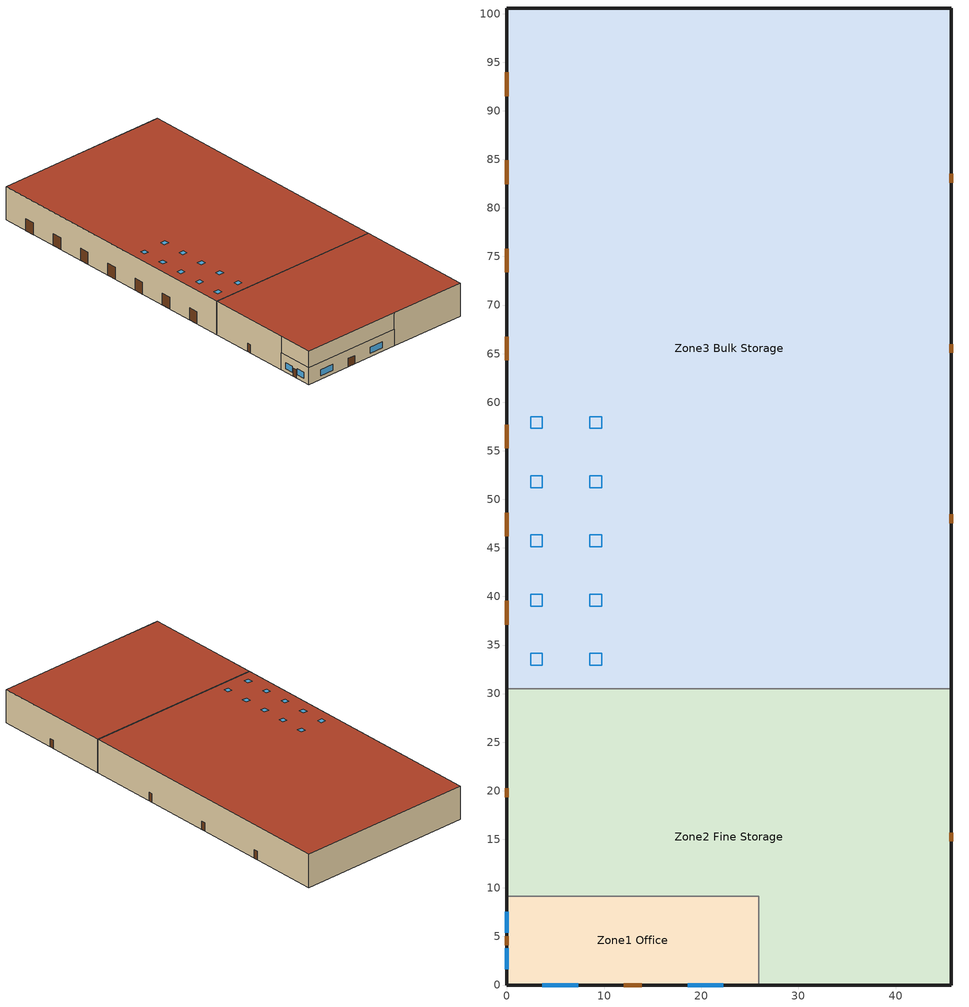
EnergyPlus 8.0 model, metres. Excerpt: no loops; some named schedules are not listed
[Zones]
Zone1 Office
 floor ground (ext_slab_6in): 25.91,9.14 25.91,0 0,0 0,9.14 z0
 wall outside (nonres_ext_wall): 0,9.14 0,0 25.91,0 z0:4.27
 wall to Zone2 Fine Storage (Interior Wall): 25.91,0 25.91,9.14 0,9.14 z0:4.27
 window (Window_U_0.57_SHGC_0.39): 3.66,0 7.31,0 / 18.59,0 22.25,0 / 0,7.52 0,5.39 / 0,3.76 0,1.62 z0.91:2.44
 door (Swinging Door_con): 12.04,0 13.87,0 / 0,5.03 0,4.11 z0:2.13
 ceiling to Zone2 Fine Storage (InsulatedCeiling): 25.91,0 25.91,9.14 0,9.14 0,0 z4.27
Zone2 Fine Storage
 floor ground (ext_slab_6in): 45.72,30.48 45.72,0 25.91,0 25.91,9.14 0,9.14 0,30.48 z0
 wall outside (nonres_ext_wall): 25.91,0 45.72,0 45.72,30.48 / 0,30.48 0,9.14 z0:8.53; 0,9.14 0,0 25.91,0 z4.27:8.53
 door (Swinging Door_con): 0,20.27 0,19.35 / 45.72,14.78 45.72,15.7 z0:2.13
 roof outside (nonres_roof): 45.72,0 45.72,30.48 0,30.48 0,0 z8.53
Zone3 Bulk Storage
 floor ground (ext_slab_6in): 45.72,100.58 45.72,30.48 0,30.48 0,100.58 z0
 wall outside (semiheated_ext_wall): 45.72,30.48 45.72,100.58 0,100.58 0,30.48 z0:8.53
 wall to Zone2 Fine Storage (semiheated_ext_wall): 45.72,30.48 0,30.48 z0:8.53
 door (Overhead Door): 0,93.95 0,91.51 / 0,84.88 0,82.44 / 0,75.82 0,73.38 / 0,66.75 0,64.31 / 0,57.68 0,55.24 / 0,48.61 0,46.17 / 0,39.55 0,37.11 z0:3.05
 door (Swinging Door_semi): 45.72,47.55 45.72,48.46 / 45.72,65.07 45.72,65.99 / 45.72,82.6 45.72,83.51 z0:2.13
 roof outside (semiheated_roof): 0,100.58 0,30.48 45.72,30.48 45.72,100.58 z8.53
 skylight (Window_U_1.17_SHGC_0.49): 3.66,34.14 2.44,34.14 2.44,32.92 3.66,32.92 z8.53; 3.66,40.23 2.44,40.23 2.44,39.01 3.66,39.01 z8.53; 3.66,46.33 2.44,46.33 2.44,45.11 3.66,45.11 z8.53; 3.66,52.42 2.44,52.42 2.44,51.2 3.66,51.2 z8.53; 3.66,58.52 2.44,58.52 2.44,57.3 3.66,57.3 z8.53; 9.75,34.14 8.53,34.14 8.53,32.92 9.75,32.92 z8.53; 9.75,40.23 8.53,40.23 8.53,39.01 9.75,39.01 z8.53; 9.75,46.33 8.53,46.33 8.53,45.11 9.75,45.11 z8.53; 9.75,52.42 8.53,52.42 8.53,51.2 9.75,51.2 z8.53; 9.75,58.52 8.53,58.52 8.53,57.3 9.75,57.3 z8.53
[Building]
Warehouse: North Axis {deg}=90; Terrain=Urban; Loads Convergence Tolerance Value=0.04; Temperature Convergence Tolerance Value {deltaC}=0.4; Solar Distribution=FullExterior; Maximum Number of Warmup Days=25; Minimum Number of Warmup Days=6
[Site:Location]
Site:Location=Helena Regional Airport_MT_USA Design_Conditions; Latitude {N+ S-}=46.6; Longitude {W- E+}=-111.97; Time Zone Relative to GMT {GMT+/-}=-7; Elevation {m}=1167
[SizingPeriod:DesignDay] Day of Month=21; Dry-Bulb Temperature Range Modifier Type=DefaultMultipliers; Humidity Condition Type=Wetbulb; Barometric Pressure {Pa}=88069; Rain {Yes/No}=No; Snow on ground {Yes/No}=No; Daylight Savings Time Indicator=No
Name | Month | Day Type | Maximum Dry-Bulb Temperature {C} | Daily Dry-Bulb Temperature Range {C} | Wetbulb at Maximum Dry-Bulb {C} | Wind Speed {m/s} design conditions vs. traditional 6.71 m/s (15 mph) | Wind Direction {Degrees; N=0, S=180} | Solar Model Indicator | Clearness {0.0 to 1.1} | Wind Speed {m/s} design conditions vs. traditional 3.35 m/s (7mph) | ASHRAE Clear Sky Optical Depth for Beam Irradiance (taub) | ASHRAE Clear Sky Optical Depth for Diffuse Irradiance (taud)
Helena Regional Airport Ann Htg 99.6% Condns DB | 12 | WinterDesignDay | -26.3 | 0 | -26.3 | 1.6 | 300 | ASHRAEClearSky | 0
Helena Regional Airport Ann Clg .4% Condns DB=>MWB | 7 | SummerDesignDay | 33.7 | 16.1 | 16.4 |  | 290 | ASHRAETau |  | 4.9 | 0.38 | 2.232
[Site:GroundTemperature:BuildingSurface]
12.48, 12.48, 12.5, 12.57, 12.65, 15.81, 19.34, 18.33, 14.81, 13.04, 12.75, 12.57
[Site:WaterMainsTemperature]
Calculation Method=Correlation; Annual Average Outdoor Air Temperature {C}=6.84; Maximum Difference In Monthly Average Outdoor Air Temperatures {deltaC}=27.75
[Material]
Name | Roughness | Thickness {m} | Conductivity {W/m-K} | Density {kg/m3} | Specific Heat {J/kg-K} | Thermal Absorptance | Solar Absorptance | Visible Absorptance | Absorptance:Thermal | Absorptance:Solar
Bulk Storage Products Material | Rough | 2.4384 | 1.442 | 200.231 | 836.8 | 0.9 | 0.7 | 0.7
Steel Frame/Cavity | MediumRough | 0.0889002 | 0.0841162 | 641.379 | 502.08 | 0.9 | 0.7 | 0.7
Interior Wall Addi Insul | MediumRough | 2.54001e-08 | 0.04326 | 22.4258 | 836.8 | 0.9 | 0.7 | 0.7
F07 25mm stucco | Smooth | 0.0254 | 0.72 | 1856 | 840 | 0.9 | 0.7 | 0.7
F08 Metal surface | Smooth | 0.0008 | 45.28 | 7824 | 500
F08 Metal roof surface | Smooth | 0.0008 | 45.28 | 7824 | 500 |  |  |  | 0.9 | 0.77
G01 16mm gypsum board | MediumSmooth | 0.0159 | 0.16 | 800 | 1090
150mm Normalweight concrete floor | MediumRough | 0.1524 | 2.31 | 2322 | 832
[Material:NoMass]
Opaque Door panel_con; Opaque Door panel_semi: MediumRough, 0.251571, 0.9, 0.7, 0.7
Overhead Door Panel: MediumRough, 0.121448, 0.9, 0.7, 0.7
Nonres_Roof_Insulation: MediumSmooth, 3.4567, 0.9, 0.7, 0.7
Semiheated_Roof_Insulation: MediumSmooth, 2.30859, 0.9, 0.7, 0.7
Nonres_Exterior_Wall_Insulation: MediumSmooth, 2.32325, 0.9, 0.7, 0.7
Semiheated_Exterior_Wall_Insulation: MediumSmooth, 1.32943, 0.9, 0.7, 0.7
[Construction]
ext_slab_6in: 150mm Normalweight concrete floor
nonres_roof: F08 Metal roof surface, Nonres_Roof_Insulation
semiheated_roof: F08 Metal roof surface, Semiheated_Roof_Insulation
nonres_ext_wall: F08 Metal surface, Nonres_Exterior_Wall_Insulation, G01 16mm gypsum board
semiheated_ext_wall: F08 Metal surface, Semiheated_Exterior_Wall_Insulation, G01 16mm gypsum board
Window_U_0.57_SHGC_0.39: REF D CLEAR 6MM, AIR 6MM, CLEAR 6MM
Window_U_1.17_SHGC_0.49: REF D CLEAR 6MM
Swinging Door_con: Opaque Door panel_con
Swinging Door_semi: Opaque Door panel_semi
Overhead Door: Overhead Door Panel
Bulk Storage Products: Bulk Storage Products Material
Interior Wall: F07 25mm stucco, G01 16mm gypsum board, Interior Wall Addi Insul, Steel Frame/Cavity, G01 16mm gypsum board
InsulatedCeiling: Interior Wall Addi Insul, G01 16mm gypsum board
[WindowMaterial:Glazing] Optical Data Type=SpectralAverage; Thickness {m}=0.006; Infrared Transmittance at Normal Incidence=0; Front Side Infrared Hemispherical Emissivity=0.84; Conductivity {W/m-K}=0.9
Name | Solar Transmittance at Normal Incidence | Front Side Solar Reflectance at Normal Incidence | Back Side Solar Reflectance at Normal Incidence | Visible Transmittance at Normal Incidence | Front Side Visible Reflectance at Normal Incidence | Back Side Visible Reflectance at Normal Incidence | Back Side Infrared Hemispherical Emissivity
CLEAR 6MM | 0.775 | 0.071 | 0.071 | 0.881 | 0.08 | 0.08 | 0.84
REF D CLEAR 6MM | 0.429 | 0.308 | 0.379 | 0.334 | 0.453 | 0.505 | 0.82
[WindowMaterial:Gas]
AIR 6MM: Gas Type=Air; Thickness {m}=0.0063
[Zone] Type=1; Multiplier=1; Ceiling Height {m}=autocalculate; Volume {m3}=autocalculate; Floor Area {m2}=autocalculate; Part of Total Floor Area=Yes
Zone1 Office; Zone2 Fine Storage; Zone3 Bulk Storage
[Daylighting:Controls] Lighting Control Type=2; Maximum Allowable Discomfort Glare Index=22; Minimum Input Power Fraction for Continuous Dimming Control=0.3; Minimum Light Output Fraction for Continuous Dimming Control=0.2; Number of Stepped Control Steps=3; Probability Lighting will be Reset When Needed in Manual Stepped Control=1
Name | Total Daylighting Reference Points | X-Coordinate of First Reference Point {m} | Y-Coordinate of First Reference Point {m} | Z-Coordinate of First Reference Point {m} | Z-Coordinate of Second Reference Point {m} | Fraction of Zone Controlled by First Reference Point | Illuminance Setpoint at First Reference Point {lux} | Illuminance Setpoint at Second Reference Point {lux} | Glare Calculation Azimuth Angle of View Direction Clockwise from Zone y-Axis {deg} | X-Coordinate of Second Reference Point {m} | Y-Coordinate of Second Reference Point {m} | Fraction of Zone Controlled by Second Reference Point
Zone3 Bulk Storage | 1 | 6.096 | 45.7185 | 0 | 0 | 0.116 | 200 | 0 | 0
Zone1 Office | 2 | 2.4384 | 2.4384 | 0.762 | 0.762 | 0.11 | 500 | 500 | 180 | 20.4216 | 1.6154 | 0.11
[InternalMass]
Bulk Storage Products Surface: Construction=Bulk Storage Products; Zone=Zone3 Bulk Storage; Surface Area {m2}=6028.45
[People]
Office People: Zone or ZoneList=Zone1 Office; Number of People Schedule=BLDG_OCC_SCH; Number of People Calculation Method=People; Number of People=5; Fraction Radiant=0.3; Sensible Heat Fraction=autocalculate; Activity Level Schedule=Office Activity Schedule; Mean Radiant Temperature Calculation Type=ZoneAveraged
[Lights] Design Level Calculation Method=Watts/Area; Return Air Fraction=0; Fraction Visible=0.18; Fraction Replaceable=1; Return Air Fraction Calculated from Plenum Temperature=No
Name | Zone or ZoneList | Schedule | Watts per Zone Floor Area {W/m2}2}, | Fraction Radiant
Office Lights | Zone1 Office | BLDG_LIGHT_OFFICE_SCH | 9.68752 | 0.37
Fine Storage Area Lights | Zone2 Fine Storage | BLDG_LIGHT_STORAGE_SCH | 10.2257 | 0.42
Bulk Storage Area Lights | Zone3 Bulk Storage | BLDG_LIGHT_STORAGE_SCH | 6.24307 | 0.42
[ElectricEquipment] Design Level Calculation Method=EquipmentLevel
Name | Zone or ZoneList | Schedule | Design Level {W}
Office Plug Load | Zone1 Office | Office_Plug_SCH | 1912.5
Bulk Storage  Plug Load | Zone3 Bulk Storage | Bulk Storage Plug Schedule | 8200.12
[Exterior:Lights] Control Option=AstronomicalClock
Name | Schedule | Design Level {W}
Exterior_Lights_a | Exterior_lighting_schedule_a | 91
Exterior_Lights_b | Exterior_lighting_schedule_b | 6123.42
[ZoneInfiltration:DesignFlowRate] Temperature Term Coefficient=0; Velocity Squared Term Coefficient=0
Name | Zone or ZoneList | Schedule | Design Flow Rate Calculation Method | Flow per Exterior Surface Area {m3/s-m2} | Constant Term Coefficient | Velocity Term Coefficient | Design Flow Rate {m3/s} | SCHEDULE | Design Volume Flow Rate {m3/s}
Office Infiltration | Zone1 Office | Office Infil Schedule | Flow/ExteriorArea | 0.000220198 | 0 | 0.224
Office Door Infiltration | Zone1 Office | INFIL_Door_Opening_SCH | Flow/Zone |  | 1 | 0 | 0.176508
Fine Storage Infiltration | Zone2 Fine Storage | Fine Sorage Infil Schedule | Flow/ExteriorArea | 0.000225765 | 0 | 0.224
Bulk Storage Infiltration | Zone3 Bulk Storage |  | Flow/Zone |  | 0 | 0.224 |  | Bulk Storage Infil_Base Schedule | 1.54009
[ZoneVentilation:DesignFlowRate] Zone or ZoneList=Zone3 Bulk Storage; Schedule=Always On Schedule; Design Flow Rate Calculation Method=Flow/Zone; Temperature Term Coefficient=0; Velocity Squared Term Coefficient=0; Delta Temperature {deltaC}=-100; Minimum Outdoor Temperature {C}=-100; Maximum Outdoor Temperature {C}=100; Maximum Wind Speed {m/s}=40
Name | Design Flow Rate {m3/s} | Ventilation Type | Fan Pressure Rise {Pa} | Fan Total Efficiency | Constant Term Coefficient | Velocity Term Coefficient | Minimum Indoor Temperature {C} | Maximum Indoor Temperature {C} | Design Volume Flow Rate {m3/s}w
Bulk Storage Ventilation-1 | 37.76 | Exhaust | 31.1361 | 0.51 | 1 | 0 | 29.4444 | 100
Bulk Storage Ventilation-2 |  | Natural |  | 1 | 0 | 0.224 | -73.3333 | 29.4444 | 0.943841
[Sizing:Zone]
Zone3 Bulk Storage: Zone Cooling Design Supply Air Temperature Input Method=SupplyAirTemperature; Zone Cooling Design Supply Air Temperature {C}=12.78; Zone Heating Design Supply Air Temperature Input Method=SupplyAirTemperature; Zone Heating Design Supply Air Temperature {C}=43.3333; Zone Cooling Design Supply Air Humidity Ratio {kg-H2O/kg-air}=0.009; Zone Heating Design Supply Air Humidity Ratio {kg-H2O/kg-air}=0.016; Design Specification Outdoor Air Object=SZ DSOA Zone3 Bulk Storage; Cooling Design Air Flow Method=DesignDay; Cooling Minimum Air Flow per Zone Floor Area {m3/s-m2}=0; Heating Design Air Flow Method=DesignDay; Heating Maximum Air Flow per Zone Floor Area {m3/s-m2}=0; Heating Maximum Air Flow {m3/s}=0
[AvailabilityManager:NightCycle] Applicability Schedule=COMPACT HVAC-ALWAYS 1; Fan Schedule=FanSched; Control Type=CycleOnAny; Thermostat Tolerance {deltaC}=1; Cycling Run Time {s}=1800
PSZ-Office Availability; PSZ-Fine Storage Availability
[Zone equipment]
Zone3 Bulk Storage: Zone3UnitHeater, Zone3HiRadiant
[ZoneHVAC:UnitHeater]
Zone3UnitHeater: availability schedule=UnitHeaterAvailability; Supply Air Fan Object Type:=Fan:ConstantVolume; Supply Air Fan=Zone3UnitHeaterFan; Maximum Supply Air Flow Rate {m3/s}=autosize; Fan Control Type=OnOff; Heating Coil=Zone3UnitHeaterHeatingCoil; Heating Convergence Tolerance=0.001
[ZoneHVAC:HighTemperatureRadiant]
Zone3HiRadiant: availability schedule=Always Off Schedule; Zone=Zone3 Bulk Storage; Maximum Power Input {W}=autosize; Fuel Type=NaturalGas; Combustion Efficiency=0.7925; Fraction of Input Converted to Radiant Energy=0.8; Fraction of Input Converted to Latent Energy=0; Fraction of Input that Is Lost=0; Temperature Control Type=OperativeTemperature; Heating Throttling Range {deltaC}=2; Heating Setpoint Temperature Schedule=Bulk Storage Heating Setpoint Schedule; Fraction of Radiant Energy Incident on People=0.05; Surface 1=Bulk Storage Right Wall; Fraction of Radiant Energy to Surface 1=0.05; Surface 2=Bulk Storage Rear Wall; Fraction of Radiant Energy to Surface 2=0.05; Surface 3=Bulk Storage Left Wall; Fraction of Radiant Energy to Surface 3=0.05; Surface 4=Bulk Storage Floor; Fraction of Radiant Energy to Surface 4=0.8
[ZoneControl:Thermostat]
Zone 3 Thermostat: Zone or ZoneList=Zone3 Bulk Storage; Control Type Schedule=ZoneControlSchedule; Control 1=Heating Setpoint with SB
[Coil:Heating:Gas]
Zone3UnitHeaterHeatingCoil: Availability Schedule=Zone3HeatingCoilAvailability; Gas Burner Efficiency of the Coil=0.8; Nominal Capacity {W}=autosize; Parasitic Electric Load {W}=0; Parasitic Gas Load {W}!- Parasitic Gas Load {W}!- Parasitic Gas Load {W}=0
[Fan:ConstantVolume]
Zone3UnitHeaterFan: Availability Schedule=COMPACT HVAC-ALWAYS 1; Fan Efficiency=0.536; Pressure Rise {Pa}=49.8; Maximum Flow Rate {m3/s}=autosize; Motor Efficiency=0.825; Motor In Airstream Fraction=1
[EnergyManagementSystem:Sensor]
Name | Output:Variable or Output:Meter | Output:Variable or Output:Meter Index Key | Output:Variable or Output:Meter Index Key Name,
OAT_F | Site Outdoor Air Drybulb Temperature
OAwb_F | Site Outdoor Air Wetbulb Temperature | *
PSZ_Office_OASch; PSZ_Fine_OASch | Schedule Value |  | MinOA_MotorizedDamper_Sched
PSZ_Office_DAT_Rqd | System Node Setpoint Temperature | PSZ-Office Air Loop Outlet
PSZ_Fine_DAT_Rqd | System Node Setpoint Temperature | PSZ-Fine Storage Air Loop Outlet
[EnergyManagementSystem:Actuator] Actuated Component Type=Schedule:Constant; Actuated Component Control Type=Schedule Value
Name | Actuated Component Unique
PSZ_Office_Timestep_Econ_Eff | PSZ_Office_Timestep_Econ_Eff_SCH
PSZ_Fine_Timestep_Econ_Eff | PSZ_Fine_Timestep_Econ_Eff_SCH
[EnergyManagementSystem:GlobalVariable]
PSZ_Office_FanPwrExponent; PSZ_Office_Stage1Speed; PSZ_Office_Stage2Speed; PSZ_Office_HeatSpeed; PSZ_Office_VenSpeed; PSZ_Office_Number_of_Stages
PSZ_Fine_FanPwrExponent; PSZ_Fine_Stage1Speed; PSZ_Fine_Stage2Speed; PSZ_Fine_HeatSpeed; PSZ_Fine_VenSpeed; PSZ_Fine_Number_of_Stages
[EnergyManagementSystem:Program]
PSZ_Office_Economizer_CTRL_Prog: SET PSZ_Office_Timestep_Econ_Eff = 0.7; SET PSZ_Office_MaxE = 0.7; SET PSZ_Office_DAT_Rqd = (PSZ_Office_DAT_Rqd*1.8) +32; SET OAT_F = (OAT_F*1.8) +32; SET OAwb_F = (OAwb_F*1.8) +32; IF PSZ_Office_OAFlowMass > (PSZ_Office_OADesignMass * PSZ_Office_OASch); SET PSZ_Office_Econo_Active = 1; ELSE; SET PSZ_Office_Econo_Active = 0; ENDIF; SET PSZ_Office_dT_Needed = 75 - PSZ_Office_DAT_Rqd; SET PSZ_Office_Cool_Des_dT = ((98*0.15) + (75*(1-0.15))) - 55; SET PSZ_Office_Cool_Load = PSZ_Office_dT_Needed/ PSZ_Office_Cool_Des_dT; IF PSZ_Office_Cool_Load > 1; SET PSZ_Office_Cool_Load = 1; ELSEIF PSZ_Office_Cool_Load < 0; SET PSZ_Office_Cool_Load = 0; ENDIF; IF PSZ_Office_Econo_Active == 1; SET PSZ_Office_Stage = PSZ_Office_Number_of_Stages; IF PSZ_Office_Stage == 2; IF PSZ_Office_Cool_Load < 0.6; SET PSZ_Office_Timestep_Econ_Eff = PSZ_Office_MaxE; ELSE; SET PSZ_Office_ECO_Eff = 0-2.18919863612305; SET PSZ_Office_ECO_Eff = PSZ_Office_ECO_Eff + (0-0.674461284910428 * PSZ_Office_Cool_Load); SET PSZ_Office_ECO_Eff = PSZ_Office_ECO_Eff + (0.000459106275872404 * (OAT_F^2)); SET PSZ_Office_ECO_Eff = PSZ_Office_ECO_Eff + (0-0.00000484778537945252 * (OAT_F^3)); SET PSZ_Office_ECO_Eff = PSZ_Office_ECO_Eff + (0.182915713033586 * OAwb_F); SET PSZ_Office_ECO_Eff = PSZ_Office_ECO_Eff + (0-0.00382838660261133 * (OAwb_F^2)); SET PSZ_Office_ECO_Eff = PSZ_Office_ECO_Eff + (0.0000255567460240583 * (OAwb_F^3)); SET PSZ_Office_Timestep_Econ_Eff = PSZ_Office_ECO_Eff; ENDIF; ELSE; SET PSZ_Office_ECO_Eff = 2.36337942464462; SET PSZ_Office_ECO_Eff = PSZ_Office_ECO_Eff + (0-0.409939515512619 * PSZ_Office_Cool_Load); SET PSZ_Office_ECO_Eff = PSZ_Office_ECO_Eff + (0-0.0565205596792225 * OAwb_F); SET PSZ_Office_ECO_Eff = PSZ_Office_ECO_Eff + (0-0.0000632612294169389 * (OAT_F^2)); SET PSZ_Office_Timestep_Econ_Eff = PSZ_Office_ECO_Eff + (0.000571724868775081 * (OAwb_F^2)); ENDIF; IF PSZ_Office_Timestep_Econ_Eff > PSZ_Office_MaxE; SET PSZ_Office_Timestep_Econ_Eff = PSZ_Office_MaxE; ELSEIF PSZ_Office_Timestep_Econ_Eff < (PSZ_Office_OADesignMass * PSZ_Office_OASch); SET PSZ_Office_Timestep_Econ_Eff = (PSZ_Office_OADesignMass * PSZ_Office_OASch); ENDIF; ENDIF
PSZ_Office_Set_Fan_Par: IF PSZ_Office_Number_of_Stages == 1; Return; ENDIF; SET PSZ_Office_FanPwrExponent = 2.2; SET PSZ_Office_OAFrac = PSZ_Office_OAFlowMass/PSZ_Office_DesignFlowMass; IF  PSZ_Office_OAFrac < 0.66; SET PSZ_Office_VenSpeed = 0.66; SET PSZ_Office_Stage1Speed = 0.66; ELSE; SET PSZ_Office_VenSpeed = PSZ_Office_OAFrac; SET PSZ_Office_Stage1Speed = PSZ_Office_OAFrac; ENDIF; SET PSZ_Office_Stage2Speed = 1.0; SET PSZ_Office_HeatSpeed = 1.0
PSZ_Office_Fan_Control: IF PSZ_Office_Number_of_Stages == 1; Return; ENDIF; IF PSZ_Office_HeatingRTF > 0; SET PSZ_Office_Heating = PSZ_Office_HeatingRTF; SET PSZ_Office_Ven = 1 - PSZ_Office_HeatingRTF; SET PSZ_Office_Eco = 0; SET PSZ_Office_Stage1 = 0; SET PSZ_Office_Stage2 = 0; ELSE; SET PSZ_Office_Heating = 0; SET PSZ_Office_EcoSpeed = PSZ_Office_VenSpeed; IF PSZ_Office_SpeedRatio == 0; IF PSZ_Office_RTF > 0; SET PSZ_Office_Stage1 = PSZ_Office_RTF; SET PSZ_Office_Stage2 = 0; SET PSZ_Office_Ven = 1-PSZ_Office_RTF; SET PSZ_Office_Eco = 0; IF PSZ_Office_OAFlowMass > (PSZ_Office_OADesignMass * PSZ_Office_OASch); SET PSZ_Office_Stage1Speed = 1.0; ENDIF; ELSE; SET PSZ_Office_Stage1 = 0; SET PSZ_Office_Stage2 = 0; IF PSZ_Office_OAFlowMass > (PSZ_Office_OADesignMass * PSZ_Office_OASch); SET PSZ_Office_Eco = 1.0; SET PSZ_Office_Ven = 0; SET PSZ_Office_Exp_DAT = PSZ_Office_DAT_Rqd - (1-PSZ_Office_VenSpeed) * ZONE1 OFFICE_Temp; SET PSZ_Office_Exp_DAT = PSZ_Office_Exp_DAT/PSZ_Office_VenSpeed; IF OAT_F > PSZ_Office_Exp_DAT; SET PSZ_Office_EcoSpeed = PSZ_Office_Stage2Speed; ENDIF; ELSE; SET PSZ_Office_Eco = 0; SET PSZ_Office_Ven = 1.0; ENDIF; ENDIF; ELSE; SET PSZ_Office_Stage1 = 1- PSZ_Office_SpeedRatio; SET PSZ_Office_Stage2 = PSZ_Office_SpeedRatio; SET PSZ_Office_Ven = 0; SET PSZ_Office_Eco = 0; IF PSZ_Office_OAFlowMass > (PSZ_Office_OADesignMass * PSZ_Office_OASch); SET PSZ_Office_Stage1Speed = 1.0; ENDIF; ENDIF; ENDIF; SET PSZ_Office_FPR = PSZ_Office_Ven * (PSZ_Office_VenSpeed ^ PSZ_Office_FanPwrExponent); SET PSZ_Office_FPR_0 = PSZ_Office_Eco * (PSZ_Office_EcoSpeed ^ PSZ_Office_FanPwrExponent); SET PSZ_Office_FPR = PSZ_Office_FPR_0 + PSZ_Office_FPR; SET PSZ_Office_FPR_1 = PSZ_Office_Stage1 * (PSZ_Office_Stage1Speed ^ PSZ_Office_FanPwrExponent); SET PSZ_Office_FPR = PSZ_Office_FPR + PSZ_Office_FPR_1; SET PSZ_Office_FPR_2 = PSZ_Office_Stage2 * (PSZ_Office_Stage2Speed ^ PSZ_Office_FanPwrExponent); SET PSZ_Office_FPR = PSZ_Office_FPR + PSZ_Office_FPR_2; SET PSZ_Office_FPR_3 = PSZ_Office_Heating * (PSZ_Office_HeatSpeed ^ PSZ_Office_FanPwrExponent); SET PSZ_Office_FanPwrRatio = PSZ_Office_FPR +  PSZ_Office_FPR_3; SET PSZ_Office_Fan_Pressure = PSZ_Office_Fan_DesignPressure * PSZ_Office_FanPwrRatio
PSZ_Office_Set_Number_of_Stages: SET PSZ_OFFICE_Number_of_Stages =  1
